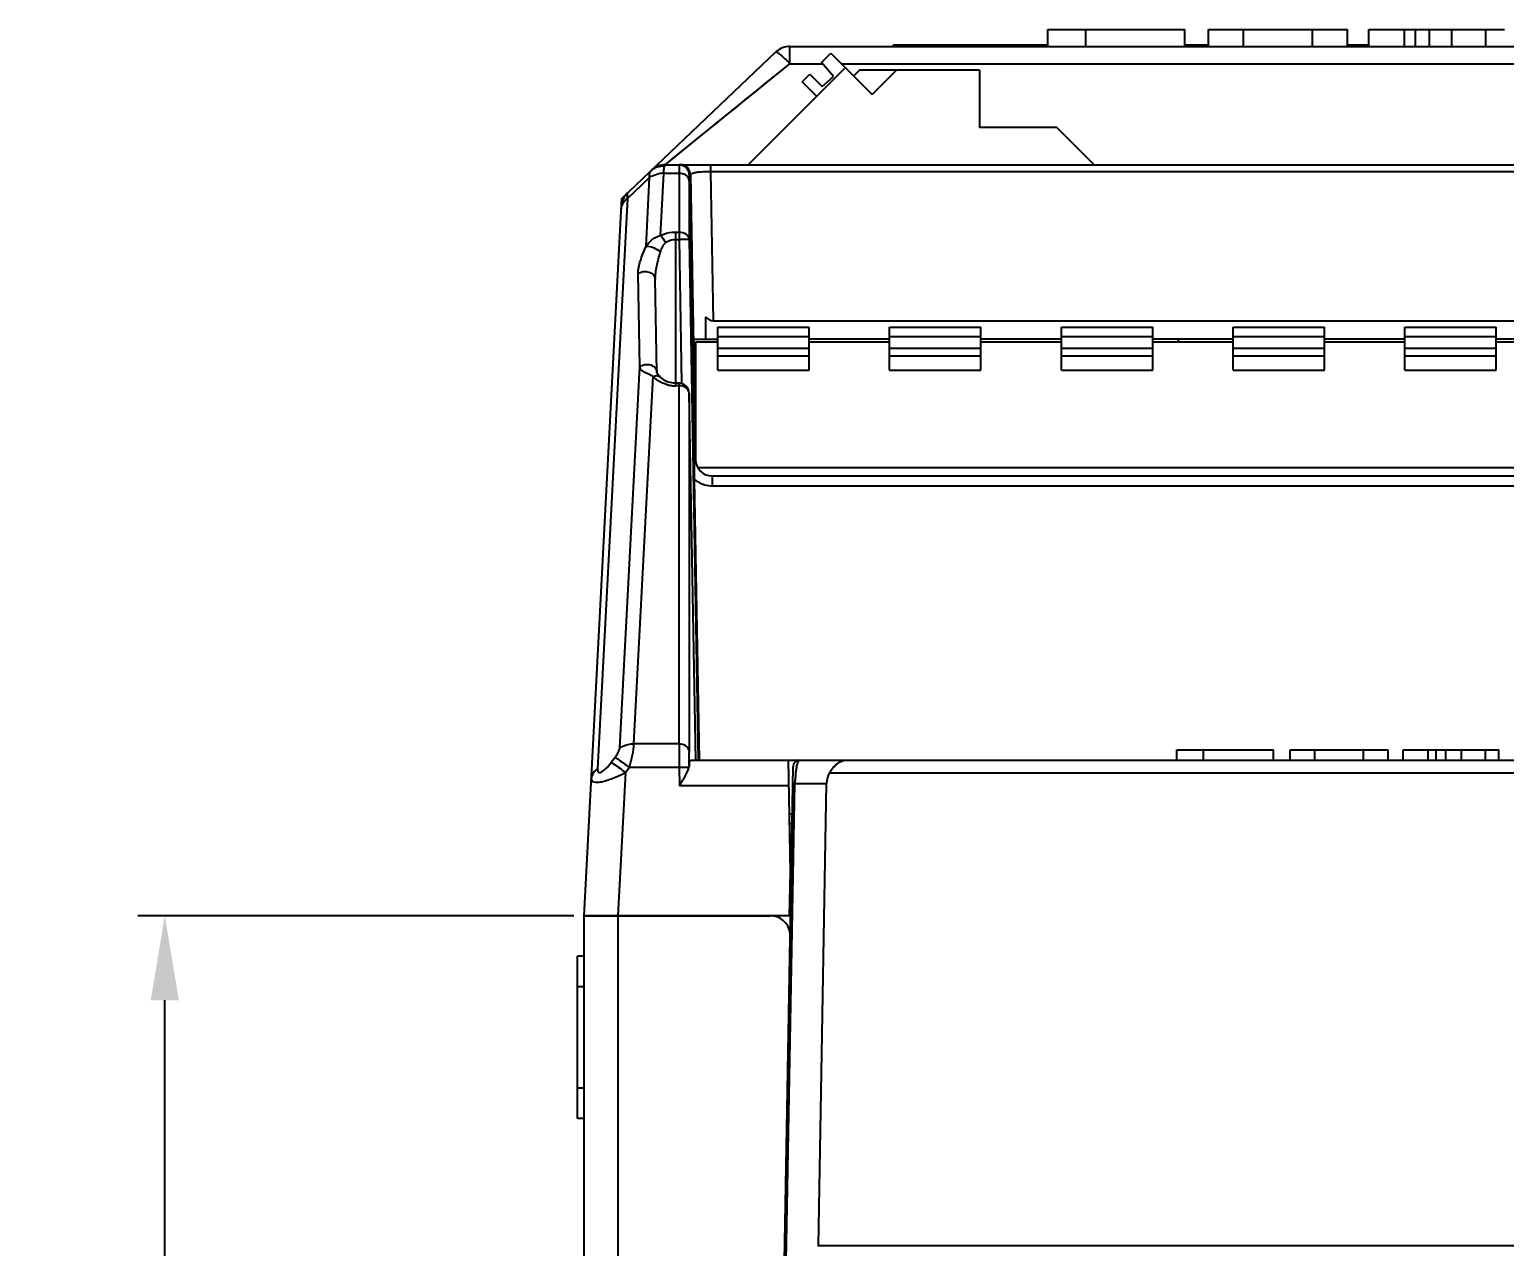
# Model space of a CAD drawing. Header units: millimetres. Extents: x 509 to 2357, y -197 to 647.
# Drawn here: x 2206.85 to 2250.46, y 32.07 to 68.05 of the extents above; entities that cross this region are included whole.
import ezdxf

# ---------------------------------------------------------------- set-up
doc = ezdxf.new("R2010")
doc.units = ezdxf.units.MM
doc.header["$PDMODE"] = 3
doc.header["$PDSIZE"] = 0.7
doc.layers.get('Defpoints').update_dxf_attribs({"linetype": 'CONTINUOUS'})
for name, color, linetype in [('CASE_BODY_55DXF_CONTINUOUS_LINE', 7, 'CONTINUOUS'), ('COVER_TERMINDXF_CONTINUOUS_LINE', 7, 'CONTINUOUS'), ('COVER_TOP_55DXF_CONTINUOUS_LINE', 7, 'CONTINUOUS'), ('Dim', 1, 'CONTINUOUS'), ('TERMINAL_DG2DXF_CONTINUOUS_LINE', 7, 'CONTINUOUS'), ('WINDOW_FILM-DXF_CONTINUOUS_LINE', 7, 'CONTINUOUS')]:
    doc.layers.add(name, color=color, linetype=linetype)
doc.styles.add('OMI-1', font='arial.ttf', dxfattribs={"oblique": 1, "height": 3})
doc.dimstyles.new('1', dxfattribs={"dimtxt": 5, "dimasz": 2.5, "dimexe": 0.8, "dimexo": 0.3, "dimgap": 0.5, "dimtad": 1, "dimtoh": 1, "dimdec": 1, "dimzin": 0, "dimdsep": 46, "dimtxsty": 'OMI-1', "dimcen": 0, "dimclrd": 256, "dimclre": 256, "dimclrt": 256, "dimadec": 0, "dimazin": 0, "dimtfac": 0.8, "dimtdec": 1, "dimtix": 1, "dimtmove": 0, "dimatfit": 3, "dimfxl": 1, "dimtolj": 1, "dimtzin": 0, "dimarcsym": 0})

# ---------------------------------------------------------------- blocks, each defined once
blk = doc.blocks.new('*D4109')
at = {"layer": 'Defpoints', "color": 0}
for p in [(2210.849, 41.85), (2223.246, 41.85), (2224.846, -28.75)]:
    blk.add_point(p, dxfattribs=at)
at = {"layer": 'Dim', "lineweight": -2}
for p, q in [((2222.946, 41.85), (2210.049, 41.85)), ((2210.849, -26.25), (2210.849, 39.35)), ((2224.546, -28.75), (2210.049, -28.75))]:
    blk.add_line(p, q, dxfattribs=at)
at = {"layer": 'Dim'}
for points in [[(2211.266, 39.35), (2210.433, 39.35), (2210.849, 41.85)], [(2210.433, -26.25), (2211.266, -26.25), (2210.849, -28.75)]]:
    blk.add_solid(points, dxfattribs=at)
at = {"layer": 'Dim', "insert": (2208.817, 6.55), "char_height": 3, "attachment_point": 5, "rotation": 90, "style": 'OMI-1'}
blk.add_mtext('\\A1;70.6', dxfattribs=at)

msp = doc.modelspace()

# ---------------------------------------------------------------- linework, layer by layer
at = {"layer": 'CASE_BODY_55DXF_CONTINUOUS_LINE', "color": 7, "linetype": 'Continuous'}
for p, q in [((2223.246, -30.8), (2223.246, 41.85)), ((2223.246, 41.85), (2228.746, 41.85)), ((2224.246, 41.85), (2224.246, -29.05)), ((2223.046, 35.85), (2223.046, 40.65)), ((2223.246, 40.65), (2223.046, 40.65)), ((2223.246, 39.75), (2223.046, 39.75)), ((2223.246, 36.75), (2223.046, 36.75)), ((2223.246, 35.85), (2223.046, 35.85))]:
    msp.add_line(p, q, dxfattribs=at)
msp.add_arc((2228.746, 41.25), 0.6, 9.176, 90, dxfattribs=at)
at = {"layer": 'COVER_TERMINDXF_CONTINUOUS_LINE', "color": 7, "linetype": 'Continuous'}
for p, q in [((2240.775, 46.45), (2240.775, 46.75)), ((2240.775, 46.75), (2243.626, 46.75)), ((2241.563, 46.45), (2241.563, 46.75)), ((2243.627, 46.45), (2243.627, 46.75)), ((2244.118, 46.45), (2244.118, 46.75)), ((2244.118, 46.75), (2247.02, 46.75)), ((2244.852, 46.45), (2244.852, 46.75)), ((2246.286, 46.45), (2246.286, 46.75)), ((2247.02, 46.45), (2247.02, 46.75)), ((2247.463, 46.45), (2247.463, 46.75)), ((2247.463, 46.75), (2250.291, 46.75)), ((2248.204, 46.45), (2248.204, 46.75)), ((2248.438, 46.45), (2248.438, 46.75)), ((2248.728, 46.45), (2248.728, 46.75)), ((2249.191, 46.45), (2249.191, 46.75)), ((2249.901, 46.45), (2249.901, 46.75)), ((2250.292, 46.45), (2250.292, 46.75)), ((2228.681, 3.75), (2229.423, 46.254)), ((2229.623, 46.45), (2276.869, 46.45)), ((2230.502, 46.075), (2275.99, 46.075)), ((2229.225, 31.637), (2229.472, 45.759)), ((2229.472, 45.759), (2230.414, 45.759)), ((2230.176, 32.085), (2230.414, 45.759)), ((2276.316, 32.085), (2230.176, 32.085))]:
    msp.add_line(p, q, dxfattribs=at)
for centre, radius, start, end in [((2229.623, 46.25), 0.2, 90, 179), ((2237.105, 45.102), 7.662, 174.5634, 175.0781), ((2236.28, 45.18), 6.832, 174.0109, 174.5641), ((2235.499, 45.262), 6.047, 173.4147, 174.0117), ((2234.689, 45.356), 5.231, 172.7623, 173.4173)]:
    msp.add_arc(centre, radius, start, end, dxfattribs=at)
for centre, major_axis, ratio, start_param, end_param in [((2232.536, 44.95), (2.05, -1.097), 0.499313, 3.113762, 3.392264), ((2228.656, 30.961), (1.428, 1.403), 0.371584, -0.377709, -0.361509)]:
    msp.add_ellipse(centre, major_axis=major_axis, ratio=ratio, start_param=start_param, end_param=end_param, dxfattribs=at)
for points, knots in [([(2229.522, 46.175), (2229.524, 46.183), (2229.529, 46.214), (2229.535, 46.244), (2229.54, 46.266)], [0, 0, 0, 0, 0.270367, 1, 1, 1, 1]), ([(2229.54, 46.266), (2229.55, 46.313), (2229.563, 46.371), (2229.603, 46.45), (2229.623, 46.45)], [0, 0, 0, 0, 0.705188, 1, 1, 1, 1]), ([(2230.502, 46.075), (2230.568, 46.182), (2230.711, 46.364), (2230.937, 46.45), (2231.035, 46.45)], [0, 0, 0, 0, 0.55962, 1, 1, 1, 1]), ([(2229.499, 46.015), (2229.501, 46.03), (2229.508, 46.083), (2229.516, 46.137), (2229.522, 46.175)], [0, 0, 0, 0, 0.275031, 1, 1, 1, 1]), ([(2229.412, 45.655), (2229.413, 45.684), (2229.432, 45.726), (2229.463, 45.752), (2229.472, 45.759)], [0, 0, 0, 0, 0.727694, 1, 1, 1, 1])]:
    msp.add_open_spline(points, degree=3, knots=knots, dxfattribs=at)
at = {"layer": 'COVER_TOP_55DXF_CONTINUOUS_LINE', "color": 7, "linetype": 'Continuous'}
for p, q in [((2236.96, 67.55), (2236.96, 68.05)), ((2236.96, 68.05), (2241.004, 68.05)), ((2238.078, 67.55), (2238.078, 68.05)), ((2241.005, 67.55), (2241.005, 68.05)), ((2241.702, 67.55), (2241.702, 68.05)), ((2241.702, 68.05), (2245.818, 68.05)), ((2242.743, 67.55), (2242.743, 68.05)), ((2244.777, 67.55), (2244.777, 68.05)), ((2245.818, 67.55), (2245.818, 68.05)), ((2246.446, 67.55), (2246.446, 68.05)), ((2246.446, 68.05), (2250.458, 68.05)), ((2247.497, 67.55), (2247.497, 68.05)), ((2247.829, 67.55), (2247.829, 68.05)), ((2248.24, 67.55), (2248.24, 68.05)), ((2248.898, 67.55), (2248.898, 68.05)), ((2249.904, 67.55), (2249.904, 68.05)), ((2224.357, 63.057), (2228.919, 67.386)), ((2229.332, 67.038), (2229.332, 67.55)), ((2229.332, 67.55), (2256.956, 67.55)), ((2225.822, 64.195), (2229.332, 67.038)), ((2229.332, 67.038), (2230.298, 67.038)), ((2230.848, 67.038), (2256.943, 67.038)), ((2226.268, 64.556), (2226.599, 64.824)), ((2225.644, 64.05), (2225.954, 64.302)), ((2225.954, 64.302), (2225.996, 64.335)), ((2225.996, 64.335), (2226.13, 64.443)), ((2224.525, 63.051), (2225.184, 63.676)), ((2225.077, 61.636), (2225.184, 63.676)), ((2225.504, 61.96), (2225.6, 63.8)), ((2225.6, 63.8), (2226.053, 63.8)), ((2225.631, 64.018), (2225.644, 64.05)), ((2225.644, 64.05), (2226.059, 64.05)), ((2226.053, 63.838), (2226.053, 63.8)), ((2226.053, 63.8), (2226.053, 61.843)), ((2226.178, 64.05), (2280.428, 64.05)), ((2226.359, 63.756), (2226.357, 63.888)), ((2226.359, 63.756), (2226.357, 63.756)), ((2226.507, 55.343), (2226.362, 63.755)), ((2226.391, 63.756), (2226.537, 55.342)), ((2226.985, 64.05), (2226.985, 63.853)), ((2226.985, 63.853), (2227.063, 59.437)), ((2226.985, 63.853), (2260.707, 63.853)), ((2226.353, 63.58), (2226.353, 61.843)), ((2223.246, 41.85), (2224.357, 63.057)), ((2224.525, 63.051), (2223.642, 46.196)), ((2225.946, 62.063), (2225.946, 57.516)), ((2225.946, 62.063), (2226.053, 62.063)), ((2225.946, 61.843), (2226.053, 61.843)), ((2226.053, 61.843), (2226.126, 57.594)), ((2226.353, 61.843), (2226.617, 46.45)), ((2224.891, 58.08), (2224.843, 60.829)), ((2225.399, 57.92), (2225.351, 60.667)), ((2226.846, 58.893), (2226.846, 59.553)), ((2227.063, 59.437), (2260.63, 59.437)), ((2226.475, 58.893), (2227.196, 58.893)), ((2232.276, 58.893), (2229.896, 58.893)), ((2237.356, 58.893), (2234.976, 58.893)), ((2242.436, 58.893), (2240.056, 58.893)), ((2240.815, 58.82), (2240.817, 58.893)), ((2247.516, 58.893), (2245.136, 58.893)), ((2252.596, 58.893), (2250.216, 58.893)), ((2224.3, 46.812), (2224.891, 58.08)), ((2224.716, 46.928), (2225.286, 57.794)), ((2225.473, 57.809), (2225.507, 57.772)), ((2226.053, 57.591), (2225.946, 57.591)), ((2226.053, 46.928), (2226.053, 57.591)), ((2226.053, 57.516), (2225.946, 57.516)), ((2226.353, 57.296), (2226.353, 57.296)), ((2226.545, 46.45), (2226.353, 57.296)), ((2226.353, 57.296), (2226.353, 46.709)), ((2226.514, 54.75), (2226.513, 54.812)), ((2226.657, 46.45), (2226.514, 54.75)), ((2227.037, 54.85), (2227.037, 54.556)), ((2227.037, 54.85), (2260.655, 54.85)), ((2227.037, 54.556), (2260.655, 54.556)), ((2226.053, 46.928), (2224.716, 46.928)), ((2224.051, 46.384), (2224.166, 46.533)), ((2224.466, 46.081), (2224.581, 46.231)), ((2226.058, 46.231), (2224.581, 46.231)), ((2226.058, 46.231), (2226.067, 45.692)), ((2226.361, 46.45), (2229.623, 46.45)), ((2229.346, 43.15), (2229.288, 46.45)), ((2224.466, 46.081), (2224.245, 41.85)), ((2229.302, 45.692), (2226.067, 45.692)), ((2229.398, 44.85), (2229.316, 44.85)), ((2229.393, 44.566), (2229.321, 44.566)), ((2229.323, 41.85), (2229.346, 43.15)), ((2229.323, 41.85), (2223.246, 41.85))]:
    msp.add_line(p, q, dxfattribs=at)
for points in [[(2227.475, 65.534), (2227.739, 65.747), (2228.021, 65.976), (2228.321, 66.219), (2228.64, 66.479), (2228.977, 66.752), (2229.332, 67.038)], [(2226.599, 64.824), (2227.002, 65.15), (2227.229, 65.334)], [(2225.644, 64.05), (2225.649, 64.056), (2225.669, 64.072), (2225.705, 64.099), (2225.756, 64.14), (2225.822, 64.195)], [(2225.473, 57.809), (2225.445, 57.839), (2225.425, 57.862), (2225.412, 57.88), (2225.404, 57.891), (2225.402, 57.895), (2225.402, 57.896), (2225.401, 57.898), (2225.4, 57.907), (2225.399, 57.92)], [(2225.736, 57.626), (2225.684, 57.646), (2225.637, 57.67), (2225.593, 57.698), (2225.553, 57.728), (2225.518, 57.76), (2225.507, 57.772)], [(2225.846, 57.599), (2225.79, 57.61), (2225.736, 57.626)], [(2225.946, 57.591), (2225.903, 57.593), (2225.846, 57.599)]]:
    msp.add_lwpolyline(points, dxfattribs=at)
for centre, radius, start, end in [((2229.332, 66.95), 0.6, 90, 133.5), ((2225.644, 63.45), 0.6, 90.0067, 133.5092), ((2225.597, 63.007), 0.793, 89.7529, 100.7646), ((2226.053, 63.407), 0.393, 82.464, 89.9704), ((2226.057, 63.757), 0.293, 83.4169, 89.9725), ((2226.091, 63.75), 0.3, 1, 91.2527), ((2226.055, 63.744), 0.307, 66.4704, 83.377), ((2226.058, 63.751), 0.298, 60.4647, 66.4536), ((2226.059, 63.753), 0.297, 50.4347, 60.419), ((2226.061, 63.75), 0.298, 1.0365, 10.7922), ((2226.82, 62.231), 1.616, 96.8818, 98.4111), ((2234.805, 63.59), 8.452, 179.5844, 179.8851), ((2238.199, 63.581), 11.846, 179.8752, 180.0021), ((2224.944, 62.786), 0.6, 133.5, 177), ((2224.678, 62.73), 0.337, 170.4755, 176.9846), ((2223.102, 53.447), 4.867, 64.8716, 65.3764), ((2225.864, 58.325), 0.785, 222.4998, 225.8131), ((2225.882, 58.343), 0.81, 225.8312, 232.1246), ((2226.053, 57.291), 0.3, 1.0137, 90), ((2225.945, 58.467), 0.95, 256.6308, 263.5609), ((2225.946, 58.478), 0.962, 263.5601, 269.9983), ((2227.037, 55.35), 0.5, 181, 270), ((2227.038, 55.359), 0.804, 253.1225, 269.9585), ((2241.207, 46.709), 14.854, 180.003, 180.1451)]:
    msp.add_arc(centre, radius, start, end, dxfattribs=at)
for centre, major_axis, ratio, start_param, end_param in [((2227.035, 61.192), (-0.031, 1.754), 0.341974, 2.769807, 3.135624), ((2226.375, 45.65), (-0.014, 0.8), 0.015398, -0.000269, 0.623)]:
    msp.add_ellipse(centre, major_axis=major_axis, ratio=ratio, start_param=start_param, end_param=end_param, dxfattribs=at)
for points, knots in [([(2228.919, 67.386), (2228.923, 67.389), (2228.942, 67.384), (2228.985, 67.358), (2229.071, 67.29), (2229.193, 67.179), (2229.284, 67.088), (2229.332, 67.038)], [0, 0, 0, 0, 0.027298, 0.085209, 0.29699, 0.616185, 1, 1, 1, 1]), ([(2225.184, 63.676), (2225.181, 63.698), (2225.176, 63.764), (2225.185, 63.842), (2225.218, 63.873)], [0, 0, 0, 0, 0.32998, 1, 1, 1, 1]), ([(2225.184, 63.676), (2225.203, 63.69), (2225.284, 63.741), (2225.377, 63.773), (2225.449, 63.786)], [0, 0, 0, 0, 0.239957, 1, 1, 1, 1]), ([(2225.218, 63.873), (2225.271, 63.924), (2225.403, 64.004), (2225.555, 64.023), (2225.631, 64.018)], [0, 0, 0, 0, 0.495248, 1, 1, 1, 1]), ([(2225.601, 63.8), (2225.603, 63.845), (2225.607, 63.918), (2225.619, 63.992), (2225.631, 64.018)], [0, 0, 0, 0, 0.606115, 1, 1, 1, 1]), ([(2226.057, 64.05), (2226.056, 64.05), (2226.057, 64.043), (2226.055, 64.035), (2226.055, 64.017), (2226.054, 63.982), (2226.053, 63.92), (2226.053, 63.868), (2226.053, 63.838)], [0, 0, 0, 0, 0.016674, 0.065244, 0.145668, 0.257453, 0.571804, 1, 1, 1, 1]), ([(2226.353, 63.58), (2226.351, 63.633), (2226.285, 63.748), (2226.168, 63.788), (2226.104, 63.797)], [0, 0, 0, 0, 0.453891, 1, 1, 1, 1]), ([(2226.16, 64.034), (2226.209, 64.016), (2226.298, 63.955), (2226.345, 63.857), (2226.354, 63.806)], [0, 0, 0, 0, 0.500276, 1, 1, 1, 1]), ([(2226.357, 63.756), (2226.355, 63.756), (2226.357, 63.742), (2226.353, 63.727), (2226.354, 63.691), (2226.353, 63.666), (2226.353, 63.651)], [0, 0, 0, 0, 0.065214, 0.255968, 0.569489, 1, 1, 1, 1]), ([(2226.423, 63.789), (2226.432, 63.793), (2226.484, 63.813), (2226.539, 63.823), (2226.584, 63.83)], [0, 0, 0, 0, 0.180343, 1, 1, 1, 1]), ([(2226.627, 63.835), (2226.653, 63.838), (2226.772, 63.85), (2226.892, 63.854), (2226.985, 63.853)], [0, 0, 0, 0, 0.221832, 1, 1, 1, 1]), ([(2224.458, 62.995), (2224.443, 62.98), (2224.39, 62.92), (2224.355, 62.844), (2224.345, 62.786)], [0, 0, 0, 0, 0.263178, 1, 1, 1, 1]), ([(2224.365, 63.057), (2224.363, 63.058), (2224.361, 63.058), (2224.358, 63.058), (2224.358, 63.057)], [0, 0, 0, 0, 0.64376, 1, 1, 1, 1]), ([(2224.404, 63.047), (2224.4, 63.048), (2224.387, 63.052), (2224.374, 63.056), (2224.365, 63.057)], [0, 0, 0, 0, 0.330398, 1, 1, 1, 1]), ([(2224.531, 63.221), (2224.517, 63.208), (2224.514, 63.142), (2224.519, 63.088), (2224.525, 63.051)], [0, 0, 0, 0, 0.336739, 1, 1, 1, 1]), ([(2225.504, 61.96), (2225.536, 61.976), (2225.676, 62.036), (2225.83, 62.063), (2225.946, 62.063)], [0, 0, 0, 0, 0.238323, 1, 1, 1, 1]), ([(2225.504, 61.96), (2225.519, 61.947), (2225.58, 61.883), (2225.624, 61.804), (2225.649, 61.741)], [0, 0, 0, 0, 0.226534, 1, 1, 1, 1]), ([(2226.053, 62.063), (2226.126, 62.063), (2226.265, 62.031), (2226.351, 61.903), (2226.353, 61.843)], [0, 0, 0, 0, 0.549201, 1, 1, 1, 1]), ([(2224.843, 60.829), (2224.841, 60.958), (2224.909, 61.237), (2225.013, 61.497), (2225.077, 61.636)], [0, 0, 0, 0, 0.457924, 1, 1, 1, 1]), ([(2225.077, 61.636), (2225.149, 61.65), (2225.307, 61.608), (2225.445, 61.532), (2225.503, 61.474)], [0, 0, 0, 0, 0.469526, 1, 1, 1, 1]), ([(2225.503, 61.474), (2225.518, 61.524), (2225.554, 61.618), (2225.608, 61.711), (2225.649, 61.741)], [0, 0, 0, 0, 0.506804, 1, 1, 1, 1]), ([(2225.649, 61.741), (2225.669, 61.756), (2225.758, 61.813), (2225.866, 61.843), (2225.946, 61.843)], [0, 0, 0, 0, 0.241165, 1, 1, 1, 1]), ([(2226.353, 61.843), (2226.351, 61.844), (2226.342, 61.843), (2226.326, 61.845), (2226.297, 61.845), (2226.244, 61.845), (2226.161, 61.844), (2226.091, 61.843), (2226.053, 61.843)], [0, 0, 0, 0, 0.022226, 0.080904, 0.174025, 0.298394, 0.621431, 1, 1, 1, 1]), ([(2225.351, 60.667), (2225.348, 60.798), (2225.392, 61.072), (2225.461, 61.337), (2225.503, 61.474)], [0, 0, 0, 0, 0.477483, 1, 1, 1, 1]), ([(2224.843, 60.829), (2224.887, 60.862), (2224.997, 60.904), (2225.165, 60.892), (2225.306, 60.811), (2225.35, 60.713), (2225.351, 60.667)], [0, 0, 0, 0, 0.261584, 0.533277, 0.78243, 1, 1, 1, 1]), ([(2224.891, 58.08), (2224.935, 58.114), (2225.044, 58.156), (2225.213, 58.145), (2225.354, 58.066), (2225.398, 57.968), (2225.399, 57.922)], [0, 0, 0, 0, 0.262496, 0.534518, 0.783149, 1, 1, 1, 1]), ([(2225.13, 57.871), (2225.099, 57.885), (2225.043, 57.911), (2224.966, 57.951), (2224.908, 58.006), (2224.894, 58.057), (2224.891, 58.082)], [0, 0, 0, 0, 0.299843, 0.553754, 0.771984, 1, 1, 1, 1]), ([(2225.286, 57.794), (2225.325, 57.81), (2225.404, 57.829), (2225.483, 57.798), (2225.507, 57.772)], [0, 0, 0, 0, 0.554563, 1, 1, 1, 1]), ([(2225.725, 57.542), (2225.692, 57.55), (2225.571, 57.585), (2225.457, 57.647), (2225.384, 57.704)], [0, 0, 0, 0, 0.26621, 1, 1, 1, 1]), ([(2226.353, 57.296), (2226.351, 57.356), (2226.265, 57.484), (2226.126, 57.516), (2226.053, 57.516)], [0, 0, 0, 0, 0.450799, 1, 1, 1, 1]), ([(2226.507, 55.343), (2226.514, 55.343), (2226.521, 55.34), (2226.537, 55.344), (2226.537, 55.342)], [0, 0, 0, 0, 0.744762, 1, 1, 1, 1]), ([(2226.513, 54.812), (2226.512, 54.858), (2226.51, 55.035), (2226.509, 55.212), (2226.507, 55.343)], [0, 0, 0, 0, 0.257771, 1, 1, 1, 1]), ([(2224.166, 46.533), (2224.2, 46.578), (2224.258, 46.665), (2224.298, 46.765), (2224.3, 46.812)], [0, 0, 0, 0, 0.546702, 1, 1, 1, 1]), ([(2224.3, 46.812), (2224.329, 46.832), (2224.456, 46.904), (2224.605, 46.931), (2224.716, 46.928)], [0, 0, 0, 0, 0.237487, 1, 1, 1, 1]), ([(2224.581, 46.231), (2224.62, 46.355), (2224.679, 46.585), (2224.714, 46.821), (2224.716, 46.928)], [0, 0, 0, 0, 0.548312, 1, 1, 1, 1]), ([(2226.353, 46.709), (2226.351, 46.769), (2226.265, 46.896), (2226.126, 46.928), (2226.053, 46.928)], [0, 0, 0, 0, 0.450795, 1, 1, 1, 1]), ([(2226.053, 46.928), (2226.053, 46.88), (2226.054, 46.647), (2226.056, 46.415), (2226.058, 46.231)], [0, 0, 0, 0, 0.208554, 1, 1, 1, 1]), ([(2226.357, 46.3), (2226.356, 46.334), (2226.354, 46.458), (2226.353, 46.582), (2226.353, 46.672)], [0, 0, 0, 0, 0.275887, 1, 1, 1, 1]), ([(2223.697, 46.084), (2223.727, 46.082), (2223.795, 46.116), (2223.914, 46.216), (2223.998, 46.315), (2224.051, 46.384)], [0, 0, 0, 0, 0.191124, 0.446355, 1, 1, 1, 1]), ([(2224.051, 46.384), (2224.076, 46.367), (2224.218, 46.27), (2224.355, 46.167), (2224.466, 46.081)], [0, 0, 0, 0, 0.177207, 1, 1, 1, 1]), ([(2224.166, 46.533), (2224.191, 46.517), (2224.332, 46.42), (2224.469, 46.317), (2224.581, 46.231)], [0, 0, 0, 0, 0.177207, 1, 1, 1, 1]), ([(2226.345, 46.224), (2226.309, 46.23), (2226.213, 46.231), (2226.117, 46.232), (2226.058, 46.231)], [0, 0, 0, 0, 0.37734, 1, 1, 1, 1]), ([(2223.458, 45.893), (2223.457, 45.874), (2223.468, 45.829), (2223.541, 45.795), (2223.64, 45.791), (2223.772, 45.81), (2223.929, 45.852), (2224.167, 45.937), (2224.347, 46.019), (2224.466, 46.081)], [0, 0, 0, 0, 0.052001, 0.11147, 0.199285, 0.319869, 0.468393, 0.636557, 1, 1, 1, 1]), ([(2223.642, 46.196), (2223.59, 46.159), (2223.501, 46.072), (2223.461, 45.951), (2223.458, 45.893)], [0, 0, 0, 0, 0.522426, 1, 1, 1, 1]), ([(2223.642, 46.196), (2223.64, 46.17), (2223.637, 46.123), (2223.678, 46.086), (2223.697, 46.084)], [0, 0, 0, 0, 0.562697, 1, 1, 1, 1]), ([(2226.067, 45.692), (2226.122, 45.785), (2226.224, 45.956), (2226.32, 46.135), (2226.345, 46.224)], [0, 0, 0, 0, 0.537629, 1, 1, 1, 1])]:
    msp.add_open_spline(points, degree=3, knots=knots, dxfattribs=at)
for points in [[(2226.084, 64.052), (2226.11, 64.049), (2226.136, 64.043), (2226.16, 64.034)], [(2226.357, 63.756), (2226.355, 63.839), (2226.313, 63.928), (2226.248, 63.982)], [(2224.525, 63.051), (2224.501, 63.034), (2224.478, 63.015), (2224.458, 62.995)], [(2225.077, 61.636), (2225.178, 61.783), (2225.33, 61.918), (2225.504, 61.96)], [(2225.286, 57.794), (2225.247, 57.815), (2225.208, 57.835), (2225.169, 57.853)], [(2226.514, 54.75), (2226.598, 54.678), (2226.699, 54.622), (2226.805, 54.59)], [(2226.357, 46.3), (2226.356, 46.274), (2226.352, 46.249), (2226.345, 46.224)]]:
    msp.add_open_spline(points, degree=3, dxfattribs=at)
at = {"layer": 'TERMINAL_DG2DXF_CONTINUOUS_LINE', "color": 7, "linetype": 'Continuous'}
for p, q in [((2230.264, 67.078), (2230.536, 67.35)), ((2230.536, 67.35), (2231.761, 66.125)), ((2230.966, 66.92), (2228.096, 64.05)), ((2229.691, 66.506), (2229.918, 66.732)), ((2229.918, 66.732), (2230.28, 66.37)), ((2230.621, 66.665), (2230.264, 67.078)), ((2231.386, 66.85), (2231.211, 66.675)), ((2234.936, 66.85), (2231.386, 66.85)), ((2232.486, 66.85), (2231.761, 66.125)), ((2234.936, 66.85), (2234.936, 65.15)), ((2230.121, 66.076), (2229.691, 66.506)), ((2230.28, 66.37), (2230.621, 66.665)), ((2237.226, 65.15), (2234.936, 65.15)), ((2238.326, 64.05), (2237.226, 65.15)), ((2227.196, 57.976), (2227.196, 59.25)), ((2227.196, 59.25), (2229.896, 59.25)), ((2227.196, 58.978), (2229.896, 58.978)), ((2229.896, 57.976), (2229.896, 59.25)), ((2232.276, 57.976), (2232.276, 59.25)), ((2232.276, 59.25), (2234.976, 59.25)), ((2232.276, 58.978), (2234.976, 58.978)), ((2234.976, 57.976), (2234.976, 59.25)), ((2237.356, 57.976), (2237.356, 59.25)), ((2237.356, 59.25), (2240.056, 59.25)), ((2237.356, 58.978), (2240.056, 58.978)), ((2240.056, 57.976), (2240.056, 59.25)), ((2242.436, 57.976), (2242.436, 59.25)), ((2242.436, 59.25), (2245.136, 59.25)), ((2242.436, 58.978), (2245.136, 58.978)), ((2245.136, 57.976), (2245.136, 59.25)), ((2247.516, 57.976), (2247.516, 59.25)), ((2247.516, 59.25), (2250.216, 59.25)), ((2247.516, 58.978), (2250.216, 58.978)), ((2250.216, 57.976), (2250.216, 59.25)), ((2226.546, 55.259), (2226.546, 58.82)), ((2226.546, 58.82), (2227.196, 58.82)), ((2227.196, 58.632), (2229.896, 58.632)), ((2229.896, 58.82), (2232.276, 58.82)), ((2232.276, 58.632), (2234.976, 58.632)), ((2234.976, 58.82), (2237.356, 58.82)), ((2237.356, 58.632), (2240.056, 58.632)), ((2240.056, 58.82), (2242.436, 58.82)), ((2242.436, 58.632), (2245.136, 58.632)), ((2245.136, 58.82), (2247.516, 58.82)), ((2247.516, 58.632), (2250.216, 58.632)), ((2250.216, 58.82), (2252.596, 58.82)), ((2227.196, 58.406), (2229.896, 58.406)), ((2232.276, 58.406), (2234.976, 58.406)), ((2237.356, 58.406), (2240.056, 58.406)), ((2242.436, 58.406), (2245.136, 58.406)), ((2247.516, 58.406), (2250.216, 58.406)), ((2227.196, 57.976), (2229.896, 57.976)), ((2232.276, 57.976), (2234.976, 57.976)), ((2237.356, 57.976), (2240.056, 57.976)), ((2242.436, 57.976), (2245.136, 57.976)), ((2247.516, 57.976), (2250.216, 57.976)), ((2226.605, 55.1), (2261.087, 55.1))]:
    msp.add_line(p, q, dxfattribs=at)
at = {"layer": 'WINDOW_FILM-DXF_CONTINUOUS_LINE', "color": 7, "linetype": 'Continuous'}
for p, q in [((2232.396, 67.55), (2232.396, 67.6)), ((2232.396, 67.6), (2236.96, 67.6)), ((2241.005, 67.6), (2241.702, 67.6)), ((2245.818, 67.6), (2246.446, 67.6))]:
    msp.add_line(p, q, dxfattribs=at)

# ---------------------------------------------------------------- dimensions: what is measured, and where the dimension line sits
at = {"layer": 'Dim'}
dim = msp.add_linear_dim(base=(2210.849, 41.85), p1=(2224.846, -28.75), p2=(2223.246, 41.85), angle=90, dimstyle='1', dxfattribs=at)
dim.commit()
dim.dimension.update_dxf_attribs({"geometry": '*D4109', "text_midpoint": (2208.817, 6.55)})

doc.saveas('drawing.dxf')
